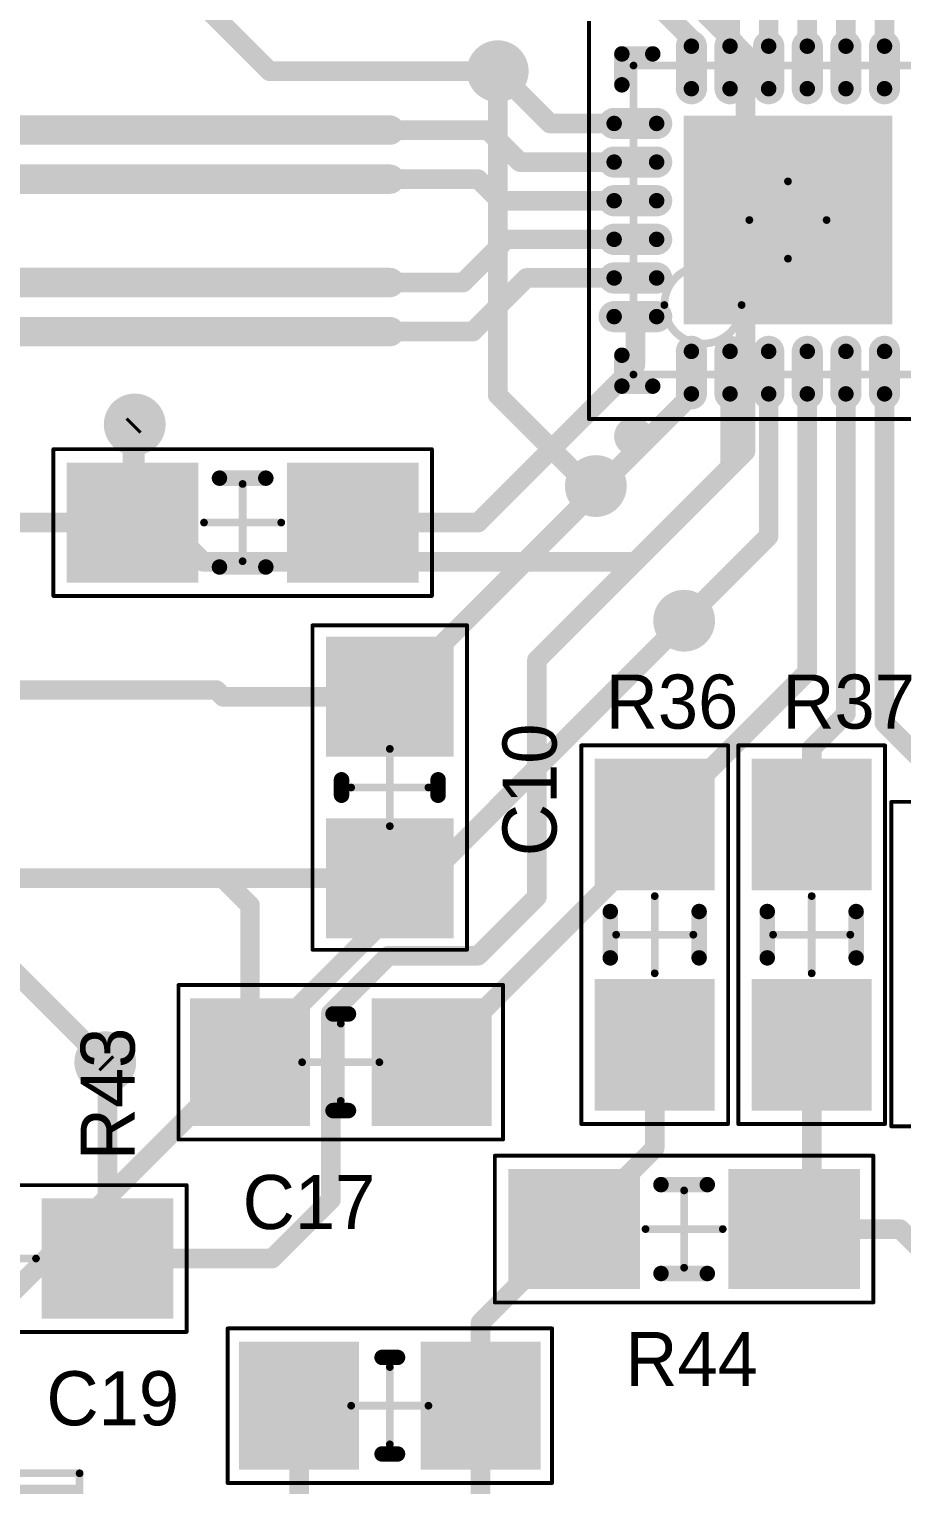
# Model space of a CAD drawing. Header units: millimetres. Extents: x 37 to 246, y 26 to 184.
# Drawn here: x 84.87 to 96.16, y 153.28 to 172.12 of the extents above; entities that cross this region are included whole.
import ezdxf

# ---------------------------------------------------------------- set-up
doc = ezdxf.new("R2010")
doc.units = ezdxf.units.MM
for name, color, linetype in [('BottomLayer', 5, 'Continuous'), ('Mechanical13', 56, 'Continuous'), ('Mechanical15', 56, 'Continuous'), ('MultiLayer', 9, 'Continuous'), ('TopLayer', 1, 'Continuous'), ('TopOverlay', 2, 'Continuous'), ('TopPaste', 8, 'Continuous'), ('TopSolder', 216, 'Continuous'), ('ViaHoleLayer', 16, 'Continuous')]:
    doc.layers.add(name, color=color, linetype=linetype)

msp = doc.modelspace()

# ---------------------------------------------------------------- linework, layer by layer
at = {"layer": 'BottomLayer', "const_width": 0.254}
for points in [[(70.612, 173.99), (85.852, 158.75)], [(93.091, 172.847), (94.139, 171.799)], [(94.139, 170.201), (94.139, 171.799)], [(90.932, 167.386), (90.932, 171.577)], [(94.139, 166.656), (94.139, 169.101)], [(90.932, 167.386), (92.202, 166.116)], [(86.233, 166.116), (86.233, 167.005)], [(92.71, 165.227), (94.139, 166.656)], [(86.233, 166.116), (87.122, 165.227)], [(92.202, 166.116), (92.202, 166.208)], [(87.122, 165.227), (92.71, 165.227)], [(74.295, 145.415), (93.345, 164.465)]]:
    msp.add_lwpolyline(points, dxfattribs=at)
at = {"layer": 'BottomLayer'}
for points, const_width in [([(90.732, 171.577, 1), (91.132, 171.577, 1)], 0.4), ([(94.075, 171.799, 1), (94.202, 171.799, 1)], 0.127), ([(94.075, 171.799, 1), (94.202, 171.799, 1)], 0.127), ([(90.868, 171.577, 1), (90.995, 171.577, 1)], 0.127), ([(94.075, 170.201, 1), (94.202, 170.201, 1)], 0.127), ([(94.075, 169.101, 1), (94.202, 169.101, 1)], 0.127), ([(90.868, 167.386, 1), (90.995, 167.386, 1)], 0.127), ([(90.868, 167.386, 1), (90.995, 167.386, 1)], 0.127), ([(86.033, 167.005, 1), (86.433, 167.005, 1)], 0.4), ([(86.169, 167.005, 1), (86.296, 167.005, 1)], 0.127), ([(94.075, 166.656, 1), (94.202, 166.656, 1)], 0.127), ([(94.075, 166.656, 1), (94.202, 166.656, 1)], 0.127), ([(92.002, 166.208, 1), (92.402, 166.208, 1)], 0.4), ([(86.169, 166.116, 1), (86.296, 166.116, 1)], 0.127), ([(86.169, 166.116, 1), (86.296, 166.116, 1)], 0.127), ([(92.138, 166.208, 1), (92.265, 166.208, 1)], 0.127), ([(92.138, 166.116, 1), (92.265, 166.116, 1)], 0.127), ([(92.138, 166.116, 1), (92.265, 166.116, 1)], 0.127), ([(87.058, 165.227, 1), (87.185, 165.227, 1)], 0.127), ([(87.058, 165.227, 1), (87.185, 165.227, 1)], 0.127), ([(92.646, 165.227, 1), (92.773, 165.227, 1)], 0.127), ([(92.646, 165.227, 1), (92.773, 165.227, 1)], 0.127), ([(93.145, 164.465, 1), (93.545, 164.465, 1)], 0.4), ([(93.281, 164.465, 1), (93.408, 164.465, 1)], 0.127), ([(85.652, 158.75, 1), (86.052, 158.75, 1)], 0.4), ([(85.788, 158.75, 1), (85.915, 158.75, 1)], 0.127)]:
    msp.add_lwpolyline(points, format="xyb", close=True, dxfattribs=dict(at, const_width=const_width))
msp.add_solid([(93.472, 168.402), (95.885, 168.402), (93.472, 170.942), (95.885, 170.942)], dxfattribs=at)
at = {"layer": 'Mechanical13', "const_width": 0.1}
for points in [[(92.689, 171.651), (96.689, 171.651)], [(92.689, 167.651), (92.689, 171.651)], [(92.689, 167.651), (96.689, 167.651)]]:
    msp.add_lwpolyline(points, dxfattribs=at)
at = {"layer": 'Mechanical13'}
for points, const_width in [([(92.664, 171.651, 1), (92.714, 171.651, 1)], 0.05), ([(92.664, 171.651, 1), (92.714, 171.651, 1)], 0.05), ([(94.089, 168.551, 1), (93.089, 168.551, 1)], 0.1), ([(93.064, 168.551, 1), (93.114, 168.551, 1)], 0.05), ([(94.064, 168.551, 1), (94.114, 168.551, 1)], 0.05), ([(92.664, 167.651, 1), (92.714, 167.651, 1)], 0.05), ([(92.664, 167.651, 1), (92.714, 167.651, 1)], 0.05)]:
    msp.add_lwpolyline(points, format="xyb", close=True, dxfattribs=dict(at, const_width=const_width))
at = {"layer": 'Mechanical15'}
for points, const_width in [([(92.114, 167.076), (92.114, 172.226)], 0.05), ([(94.689, 169.151), (94.689, 170.151)], 0.1), ([(94.189, 169.651), (95.189, 169.651)], 0.1), ([(92.114, 167.076), (97.264, 167.076)], 0.05), ([(85.18, 164.785), (85.18, 166.685)], 0.05), ([(85.18, 166.685), (90.08, 166.685)], 0.05), ([(90.08, 164.785), (90.08, 166.685)], 0.05), ([(87.63, 165.235), (87.63, 166.235)], 0.1), ([(87.13, 165.735), (88.13, 165.735)], 0.1), ([(85.18, 164.785), (90.08, 164.785)], 0.05), ([(88.535, 164.406), (90.535, 164.406)], 0.05), ([(88.535, 160.206), (88.535, 164.406)], 0.05), ([(90.535, 160.206), (90.535, 164.406)], 0.05), ([(89.535, 161.806), (89.535, 162.806)], 0.1), ([(92.014, 157.951), (92.014, 162.851)], 0.05), ([(92.014, 162.851), (93.914, 162.851)], 0.05), ([(93.914, 157.951), (93.914, 162.851)], 0.05), ([(94.046, 162.851), (95.946, 162.851)], 0.05), ([(94.046, 157.951), (94.046, 162.851)], 0.05), ([(95.946, 157.951), (95.946, 162.851)], 0.05), ([(89.035, 162.306), (90.035, 162.306)], 0.1), ([(96.028, 157.92), (96.028, 162.12)], 0.05), ([(96.028, 162.12), (98.028, 162.12)], 0.05), ([(92.964, 159.901), (92.964, 160.901)], 0.1), ([(94.996, 159.901), (94.996, 160.901)], 0.1), ([(92.464, 160.401), (93.464, 160.401)], 0.1), ([(94.496, 160.401), (95.496, 160.401)], 0.1), ([(88.535, 160.206), (90.535, 160.206)], 0.05), ([(86.8, 157.75), (86.8, 159.75)], 0.05), ([(86.8, 159.75), (91, 159.75)], 0.05), ([(91, 157.75), (91, 159.75)], 0.05), ([(88.9, 158.25), (88.9, 159.25)], 0.1), ([(88.4, 158.75), (89.4, 158.75)], 0.1), ([(92.014, 157.951), (93.914, 157.951)], 0.05), ([(94.046, 157.951), (95.946, 157.951)], 0.05), ([(96.028, 157.92), (98.028, 157.92)], 0.05), ([(86.8, 157.75), (91, 157.75)], 0.05), ([(90.895, 155.641), (90.895, 157.541)], 0.05), ([(90.895, 157.541), (95.795, 157.541)], 0.05), ([(95.795, 155.641), (95.795, 157.541)], 0.05), ([(82.005, 157.16), (86.905, 157.16)], 0.05), ([(86.905, 155.26), (86.905, 157.16)], 0.05), ([(93.345, 156.091), (93.345, 157.091)], 0.1), ([(92.845, 156.591), (93.845, 156.591)], 0.1), ([(83.955, 156.21), (84.955, 156.21)], 0.1), ([(90.895, 155.641), (95.795, 155.641)], 0.05), ([(82.005, 155.26), (86.905, 155.26)], 0.05), ([(87.435, 155.305), (91.635, 155.305)], 0.05), ([(87.435, 153.305), (87.435, 155.305)], 0.05), ([(91.635, 153.305), (91.635, 155.305)], 0.05), ([(89.535, 153.805), (89.535, 154.805)], 0.1), ([(89.035, 154.305), (90.035, 154.305)], 0.1), ([(75.77, 153.43), (85.52, 153.43)], 0.1), ([(85.52, 148.88), (85.52, 153.43)], 0.1), ([(87.435, 153.305), (91.635, 153.305)], 0.05)]:
    msp.add_lwpolyline(points, dxfattribs=dict(at, const_width=const_width))
for points, const_width in [([(94.664, 170.151, 1), (94.714, 170.151, 1)], 0.05), ([(94.164, 169.651, 1), (94.214, 169.651, 1)], 0.05), ([(95.164, 169.651, 1), (95.214, 169.651, 1)], 0.05), ([(94.664, 169.151, 1), (94.714, 169.151, 1)], 0.05), ([(92.101, 167.076, 1), (92.126, 167.076, 1)], 0.025), ([(92.101, 167.076, 1), (92.126, 167.076, 1)], 0.025), ([(85.168, 166.685, 1), (85.192, 166.685, 1)], 0.025), ([(85.168, 166.685, 1), (85.192, 166.685, 1)], 0.025), ([(90.068, 166.685, 1), (90.092, 166.685, 1)], 0.025), ([(90.068, 166.685, 1), (90.092, 166.685, 1)], 0.025), ([(87.605, 166.235, 1), (87.655, 166.235, 1)], 0.05), ([(87.105, 165.735, 1), (87.155, 165.735, 1)], 0.05), ([(88.105, 165.735, 1), (88.155, 165.735, 1)], 0.05), ([(87.605, 165.235, 1), (87.655, 165.235, 1)], 0.05), ([(85.168, 164.785, 1), (85.192, 164.785, 1)], 0.025), ([(85.168, 164.785, 1), (85.192, 164.785, 1)], 0.025), ([(90.068, 164.785, 1), (90.092, 164.785, 1)], 0.025), ([(90.068, 164.785, 1), (90.092, 164.785, 1)], 0.025), ([(88.523, 164.406, 1), (88.547, 164.406, 1)], 0.025), ([(88.523, 164.406, 1), (88.547, 164.406, 1)], 0.025), ([(90.523, 164.406, 1), (90.547, 164.406, 1)], 0.025), ([(90.523, 164.406, 1), (90.547, 164.406, 1)], 0.025), ([(89.51, 162.806, 1), (89.56, 162.806, 1)], 0.05), ([(92.001, 162.851, 1), (92.026, 162.851, 1)], 0.025), ([(92.001, 162.851, 1), (92.026, 162.851, 1)], 0.025), ([(93.901, 162.851, 1), (93.926, 162.851, 1)], 0.025), ([(93.901, 162.851, 1), (93.926, 162.851, 1)], 0.025), ([(94.033, 162.851, 1), (94.058, 162.851, 1)], 0.025), ([(94.033, 162.851, 1), (94.058, 162.851, 1)], 0.025), ([(95.933, 162.851, 1), (95.958, 162.851, 1)], 0.025), ([(95.933, 162.851, 1), (95.958, 162.851, 1)], 0.025), ([(89.01, 162.306, 1), (89.06, 162.306, 1)], 0.05), ([(90.01, 162.306, 1), (90.06, 162.306, 1)], 0.05), ([(96.015, 162.12, 1), (96.04, 162.12, 1)], 0.025), ([(96.015, 162.12, 1), (96.04, 162.12, 1)], 0.025), ([(89.51, 161.806, 1), (89.56, 161.806, 1)], 0.05), ([(92.939, 160.901, 1), (92.989, 160.901, 1)], 0.05), ([(94.971, 160.901, 1), (95.021, 160.901, 1)], 0.05), ([(92.439, 160.401, 1), (92.489, 160.401, 1)], 0.05), ([(93.439, 160.401, 1), (93.489, 160.401, 1)], 0.05), ([(94.471, 160.401, 1), (94.521, 160.401, 1)], 0.05), ([(95.471, 160.401, 1), (95.521, 160.401, 1)], 0.05), ([(88.523, 160.206, 1), (88.547, 160.206, 1)], 0.025), ([(88.523, 160.206, 1), (88.547, 160.206, 1)], 0.025), ([(90.523, 160.206, 1), (90.547, 160.206, 1)], 0.025), ([(90.523, 160.206, 1), (90.547, 160.206, 1)], 0.025), ([(92.939, 159.901, 1), (92.989, 159.901, 1)], 0.05), ([(94.971, 159.901, 1), (95.021, 159.901, 1)], 0.05), ([(86.788, 159.75, 1), (86.813, 159.75, 1)], 0.025), ([(86.788, 159.75, 1), (86.813, 159.75, 1)], 0.025), ([(90.988, 159.75, 1), (91.013, 159.75, 1)], 0.025), ([(90.988, 159.75, 1), (91.013, 159.75, 1)], 0.025), ([(88.875, 159.25, 1), (88.925, 159.25, 1)], 0.05), ([(88.375, 158.75, 1), (88.425, 158.75, 1)], 0.05), ([(89.375, 158.75, 1), (89.425, 158.75, 1)], 0.05), ([(88.875, 158.25, 1), (88.925, 158.25, 1)], 0.05), ([(92.001, 157.951, 1), (92.026, 157.951, 1)], 0.025), ([(92.001, 157.951, 1), (92.026, 157.951, 1)], 0.025), ([(93.901, 157.951, 1), (93.926, 157.951, 1)], 0.025), ([(93.901, 157.951, 1), (93.926, 157.951, 1)], 0.025), ([(94.033, 157.951, 1), (94.058, 157.951, 1)], 0.025), ([(94.033, 157.951, 1), (94.058, 157.951, 1)], 0.025), ([(95.933, 157.951, 1), (95.958, 157.951, 1)], 0.025), ([(95.933, 157.951, 1), (95.958, 157.951, 1)], 0.025), ([(96.015, 157.92, 1), (96.04, 157.92, 1)], 0.025), ([(96.015, 157.92, 1), (96.04, 157.92, 1)], 0.025), ([(86.788, 157.75, 1), (86.813, 157.75, 1)], 0.025), ([(86.788, 157.75, 1), (86.813, 157.75, 1)], 0.025), ([(90.988, 157.75, 1), (91.013, 157.75, 1)], 0.025), ([(90.988, 157.75, 1), (91.013, 157.75, 1)], 0.025), ([(90.882, 157.541, 1), (90.907, 157.541, 1)], 0.025), ([(90.882, 157.541, 1), (90.907, 157.541, 1)], 0.025), ([(95.782, 157.541, 1), (95.807, 157.541, 1)], 0.025), ([(95.782, 157.541, 1), (95.807, 157.541, 1)], 0.025), ([(86.893, 157.16, 1), (86.917, 157.16, 1)], 0.025), ([(86.893, 157.16, 1), (86.917, 157.16, 1)], 0.025), ([(93.32, 157.091, 1), (93.37, 157.091, 1)], 0.05), ([(92.82, 156.591, 1), (92.87, 156.591, 1)], 0.05), ([(93.82, 156.591, 1), (93.87, 156.591, 1)], 0.05), ([(84.93, 156.21, 1), (84.98, 156.21, 1)], 0.05), ([(93.32, 156.091, 1), (93.37, 156.091, 1)], 0.05), ([(90.882, 155.641, 1), (90.907, 155.641, 1)], 0.025), ([(90.882, 155.641, 1), (90.907, 155.641, 1)], 0.025), ([(95.782, 155.641, 1), (95.807, 155.641, 1)], 0.025), ([(95.782, 155.641, 1), (95.807, 155.641, 1)], 0.025), ([(86.893, 155.26, 1), (86.917, 155.26, 1)], 0.025), ([(86.893, 155.26, 1), (86.917, 155.26, 1)], 0.025), ([(87.423, 155.305, 1), (87.448, 155.305, 1)], 0.025), ([(87.423, 155.305, 1), (87.448, 155.305, 1)], 0.025), ([(91.623, 155.305, 1), (91.648, 155.305, 1)], 0.025), ([(91.623, 155.305, 1), (91.648, 155.305, 1)], 0.025), ([(89.51, 154.805, 1), (89.56, 154.805, 1)], 0.05), ([(89.01, 154.305, 1), (89.06, 154.305, 1)], 0.05), ([(90.01, 154.305, 1), (90.06, 154.305, 1)], 0.05), ([(89.51, 153.805, 1), (89.56, 153.805, 1)], 0.05), ([(85.495, 153.43, 1), (85.545, 153.43, 1)], 0.05), ([(85.495, 153.43, 1), (85.545, 153.43, 1)], 0.05), ([(87.423, 153.305, 1), (87.448, 153.305, 1)], 0.025), ([(87.423, 153.305, 1), (87.448, 153.305, 1)], 0.025), ([(91.623, 153.305, 1), (91.648, 153.305, 1)], 0.025), ([(91.623, 153.305, 1), (91.648, 153.305, 1)], 0.025)]:
    msp.add_lwpolyline(points, format="xyb", close=True, dxfattribs=dict(at, const_width=const_width))
at = {"layer": 'MultiLayer', "const_width": 0.4}
for points in [[(90.732, 171.577, 1), (91.132, 171.577, 1)], [(86.033, 167.005, 1), (86.433, 167.005, 1)], [(92.002, 166.208, 1), (92.402, 166.208, 1)], [(93.145, 164.465, 1), (93.545, 164.465, 1)], [(85.652, 158.75, 1), (86.052, 158.75, 1)]]:
    msp.add_lwpolyline(points, format="xyb", close=True, dxfattribs=at)
at = {"layer": 'TopLayer'}
for points, const_width in [([(81.661, 177.895), (87.979, 171.577)], 0.254), ([(95.939, 171.626), (95.939, 176.584)], 0.254), ([(95.439, 171.626), (95.439, 175.198)], 0.254), ([(91.313, 174.117), (93.439, 171.991)], 0.254), ([(94.939, 171.626), (94.939, 172.722)], 0.254), ([(94.439, 171.626), (94.439, 172.515)], 0.254), ([(93.939, 171.626), (93.939, 172.253)], 0.254), ([(93.439, 171.626), (93.439, 171.991)], 0.254), ([(93.439, 171.351), (93.439, 171.901)], 0.2), ([(93.939, 171.351), (93.939, 171.901)], 0.2), ([(94.439, 171.351), (94.439, 171.901)], 0.2), ([(94.939, 171.351), (94.939, 171.901)], 0.2), ([(95.439, 171.351), (95.439, 171.901)], 0.2), ([(95.939, 171.351), (95.939, 171.901)], 0.2), ([(87.979, 171.577), (90.932, 171.577)], 0.254), ([(90.932, 171.577), (91.608, 170.901)], 0.254), ([(75.429, 170.815), (89.535, 170.815)], 0.381), ([(89.535, 170.815), (90.805, 170.815)], 0.254), ([(90.805, 170.815), (91.219, 170.401)], 0.254), ([(91.608, 170.901), (92.714, 170.901)], 0.254), ([(92.439, 170.901), (92.989, 170.901)], 0.2), ([(91.219, 170.401), (92.714, 170.401)], 0.254), ([(75.692, 170.18), (89.535, 170.18)], 0.381), ([(92.439, 170.401), (92.989, 170.401)], 0.2), ([(89.535, 170.18), (90.678, 170.18)], 0.254), ([(90.678, 170.18), (90.957, 169.901)], 0.254), ([(90.957, 169.901), (92.714, 169.901)], 0.254), ([(92.439, 169.901), (92.989, 169.901)], 0.2), ([(90.483, 168.842), (91.042, 169.401)], 0.254), ([(91.042, 169.401), (92.714, 169.401)], 0.254), ([(92.439, 169.401), (92.989, 169.401)], 0.2), ([(80.568, 168.842), (89.535, 168.842)], 0.381), ([(90.61, 168.207), (91.304, 168.901)], 0.254), ([(91.304, 168.901), (92.714, 168.901)], 0.254), ([(89.535, 168.842), (90.483, 168.842)], 0.254), ([(92.439, 168.901), (92.989, 168.901)], 0.2), ([(92.439, 168.401), (92.989, 168.401)], 0.2), ([(92.714, 167.771), (92.714, 168.401)], 0.254), ([(80.831, 168.207), (89.535, 168.207)], 0.381), ([(89.535, 168.207), (90.61, 168.207)], 0.254), ([(90.678, 165.735), (92.714, 167.771)], 0.254), ([(93.439, 167.401), (93.439, 167.951)], 0.2), ([(93.939, 167.401), (93.939, 167.951)], 0.2), ([(94.439, 167.401), (94.439, 167.951)], 0.2), ([(94.939, 167.401), (94.939, 167.951)], 0.2), ([(95.439, 167.401), (95.439, 167.951)], 0.2), ([(95.939, 167.401), (95.939, 167.951)], 0.2), ([(93.439, 167.385), (93.439, 167.676)], 0.254), ([(93.939, 166.456), (93.939, 167.676)], 0.254), ([(94.439, 165.559), (94.439, 167.676)], 0.254), ([(94.939, 163.801), (94.939, 167.676)], 0.254), ([(95.439, 163.257), (95.439, 167.676)], 0.254), ([(95.939, 163.141), (95.939, 167.676)], 0.254), ([(92.202, 166.148), (93.439, 167.385)], 0.254), ([(86.205, 166.977), (86.233, 167.005)], 0.254), ([(86.205, 165.735), (86.205, 166.977)], 0.254), ([(91.44, 163.957), (93.939, 166.456)], 0.254), ([(89.535, 163.481), (92.202, 166.148)], 0.254), ([(92.202, 166.148), (92.202, 166.208)], 0.254), ([(80.518, 165.735), (86.205, 165.735)], 0.254), ([(89.055, 165.735), (90.678, 165.735)], 0.254), ([(93.345, 164.465), (94.439, 165.559)], 0.254), ([(91.44, 160.891), (91.44, 163.957)], 0.254), ([(92.964, 161.826), (94.939, 163.801)], 0.254), ([(83.058, 163.568), (87.289, 163.568)], 0.254), ([(87.289, 163.568), (87.376, 163.481)], 0.254), ([(87.376, 163.481), (89.535, 163.481)], 0.254), ([(94.996, 162.814), (95.439, 163.257)], 0.254), ([(95.939, 163.141), (97.028, 162.052)], 0.254), ([(94.996, 161.826), (94.996, 162.814)], 0.254), ([(92.964, 161.639), (92.964, 161.826)], 0.254), ([(90.075, 158.75), (92.964, 161.639)], 0.254), ([(80.55, 161.131), (87.376, 161.131)], 0.254), ([(87.376, 161.131), (89.535, 161.131)], 0.254), ([(87.376, 161.131), (87.725, 160.782)], 0.254), ([(90.678, 160.129), (91.44, 160.891)], 0.254), ([(87.725, 158.75), (87.725, 160.782)], 0.254), ([(88.773, 159.385), (89.517, 160.129)], 0.254), ([(89.517, 160.129), (90.678, 160.129)], 0.254), ([(88.773, 156.972), (88.773, 159.385)], 0.254), ([(92.964, 157.635), (92.964, 158.976)], 0.254), ([(94.996, 156.817), (94.996, 158.976)], 0.254), ([(85.852, 158.75), (85.88, 158.722)], 0.254), ([(85.88, 156.21), (85.88, 158.722)], 0.254), ([(91.92, 156.591), (92.964, 157.635)], 0.254), ([(88.011, 156.21), (88.773, 156.972)], 0.254), ([(94.77, 156.591), (94.996, 156.817)], 0.254), ([(90.71, 155.381), (91.92, 156.591)], 0.254), ([(94.77, 156.591), (96.139, 156.591)], 0.254), ([(96.139, 156.591), (97.25, 155.48)], 0.254), ([(85.88, 156.21), (88.011, 156.21)], 0.254), ([(90.71, 154.305), (90.71, 155.381)], 0.254), ([(88.36, 150.019), (88.36, 154.305)], 0.254), ([(90.71, 153.13), (90.71, 154.305)], 0.254)]:
    msp.add_lwpolyline(points, dxfattribs=dict(at, const_width=const_width))
for points, const_width in [([(93.375, 171.991, 1), (93.502, 171.991, 1)], 0.127), ([(93.375, 171.991, 1), (93.502, 171.991, 1)], 0.127), ([(90.732, 171.577, 1), (91.132, 171.577, 1)], 0.4), ([(93.389, 171.901, 1), (93.489, 171.901, 1)], 0.1), ([(93.889, 171.901, 1), (93.989, 171.901, 1)], 0.1), ([(94.389, 171.901, 1), (94.489, 171.901, 1)], 0.1), ([(94.889, 171.901, 1), (94.989, 171.901, 1)], 0.1), ([(95.389, 171.901, 1), (95.489, 171.901, 1)], 0.1), ([(95.889, 171.901, 1), (95.989, 171.901, 1)], 0.1), ([(87.915, 171.577, 1), (88.042, 171.577, 1)], 0.127), ([(87.915, 171.577, 1), (88.042, 171.577, 1)], 0.127), ([(90.868, 171.577, 1), (90.995, 171.577, 1)], 0.127), ([(90.868, 171.577, 1), (90.995, 171.577, 1)], 0.127), ([(93.375, 171.626, 1), (93.502, 171.626, 1)], 0.127), ([(93.875, 171.626, 1), (94.002, 171.626, 1)], 0.127), ([(94.375, 171.626, 1), (94.502, 171.626, 1)], 0.127), ([(94.875, 171.626, 1), (95.002, 171.626, 1)], 0.127), ([(95.375, 171.626, 1), (95.502, 171.626, 1)], 0.127), ([(95.875, 171.626, 1), (96.002, 171.626, 1)], 0.127), ([(93.389, 171.351, 1), (93.489, 171.351, 1)], 0.1), ([(93.889, 171.351, 1), (93.989, 171.351, 1)], 0.1), ([(94.389, 171.351, 1), (94.489, 171.351, 1)], 0.1), ([(94.889, 171.351, 1), (94.989, 171.351, 1)], 0.1), ([(95.389, 171.351, 1), (95.489, 171.351, 1)], 0.1), ([(95.889, 171.351, 1), (95.989, 171.351, 1)], 0.1), ([(89.44, 170.815, 1), (89.63, 170.815, 1)], 0.191), ([(89.471, 170.815, 1), (89.599, 170.815, 1)], 0.127), ([(90.741, 170.815, 1), (90.868, 170.815, 1)], 0.127), ([(90.741, 170.815, 1), (90.868, 170.815, 1)], 0.127), ([(91.545, 170.901, 1), (91.672, 170.901, 1)], 0.127), ([(91.545, 170.901, 1), (91.672, 170.901, 1)], 0.127), ([(92.389, 170.901, 1), (92.489, 170.901, 1)], 0.1), ([(92.65, 170.901, 1), (92.777, 170.901, 1)], 0.127), ([(92.939, 170.901, 1), (93.039, 170.901, 1)], 0.1), ([(91.156, 170.401, 1), (91.283, 170.401, 1)], 0.127), ([(91.156, 170.401, 1), (91.283, 170.401, 1)], 0.127), ([(92.65, 170.401, 1), (92.777, 170.401, 1)], 0.127), ([(89.44, 170.18, 1), (89.63, 170.18, 1)], 0.191), ([(92.389, 170.401, 1), (92.489, 170.401, 1)], 0.1), ([(92.939, 170.401, 1), (93.039, 170.401, 1)], 0.1), ([(89.471, 170.18, 1), (89.599, 170.18, 1)], 0.127), ([(90.614, 170.18, 1), (90.741, 170.18, 1)], 0.127), ([(90.614, 170.18, 1), (90.741, 170.18, 1)], 0.127), ([(90.894, 169.901, 1), (91.021, 169.901, 1)], 0.127), ([(90.894, 169.901, 1), (91.021, 169.901, 1)], 0.127), ([(92.389, 169.901, 1), (92.489, 169.901, 1)], 0.1), ([(92.65, 169.901, 1), (92.777, 169.901, 1)], 0.127), ([(92.939, 169.901, 1), (93.039, 169.901, 1)], 0.1), ([(90.978, 169.401, 1), (91.105, 169.401, 1)], 0.127), ([(90.978, 169.401, 1), (91.105, 169.401, 1)], 0.127), ([(92.389, 169.401, 1), (92.489, 169.401, 1)], 0.1), ([(92.65, 169.401, 1), (92.777, 169.401, 1)], 0.127), ([(92.939, 169.401, 1), (93.039, 169.401, 1)], 0.1), ([(89.44, 168.842, 1), (89.63, 168.842, 1)], 0.191), ([(91.24, 168.901, 1), (91.367, 168.901, 1)], 0.127), ([(91.24, 168.901, 1), (91.367, 168.901, 1)], 0.127), ([(92.65, 168.901, 1), (92.777, 168.901, 1)], 0.127), ([(89.471, 168.842, 1), (89.599, 168.842, 1)], 0.127), ([(90.419, 168.842, 1), (90.546, 168.842, 1)], 0.127), ([(90.419, 168.842, 1), (90.546, 168.842, 1)], 0.127), ([(92.389, 168.901, 1), (92.489, 168.901, 1)], 0.1), ([(92.939, 168.901, 1), (93.039, 168.901, 1)], 0.1), ([(92.389, 168.401, 1), (92.489, 168.401, 1)], 0.1), ([(92.65, 168.401, 1), (92.777, 168.401, 1)], 0.127), ([(92.939, 168.401, 1), (93.039, 168.401, 1)], 0.1), ([(89.44, 168.207, 1), (89.63, 168.207, 1)], 0.191), ([(89.471, 168.207, 1), (89.599, 168.207, 1)], 0.127), ([(90.546, 168.207, 1), (90.673, 168.207, 1)], 0.127), ([(90.546, 168.207, 1), (90.673, 168.207, 1)], 0.127), ([(92.65, 167.771, 1), (92.777, 167.771, 1)], 0.127), ([(92.65, 167.771, 1), (92.777, 167.771, 1)], 0.127), ([(93.389, 167.951, 1), (93.489, 167.951, 1)], 0.1), ([(93.889, 167.951, 1), (93.989, 167.951, 1)], 0.1), ([(94.389, 167.951, 1), (94.489, 167.951, 1)], 0.1), ([(94.889, 167.951, 1), (94.989, 167.951, 1)], 0.1), ([(95.389, 167.951, 1), (95.489, 167.951, 1)], 0.1), ([(95.889, 167.951, 1), (95.989, 167.951, 1)], 0.1), ([(93.375, 167.676, 1), (93.502, 167.676, 1)], 0.127), ([(93.875, 167.676, 1), (94.002, 167.676, 1)], 0.127), ([(94.375, 167.676, 1), (94.502, 167.676, 1)], 0.127), ([(94.875, 167.676, 1), (95.002, 167.676, 1)], 0.127), ([(95.375, 167.676, 1), (95.502, 167.676, 1)], 0.127), ([(95.875, 167.676, 1), (96.002, 167.676, 1)], 0.127), ([(93.375, 167.385, 1), (93.502, 167.385, 1)], 0.127), ([(93.375, 167.385, 1), (93.502, 167.385, 1)], 0.127), ([(86.033, 167.005, 1), (86.433, 167.005, 1)], 0.4), ([(93.389, 167.401, 1), (93.489, 167.401, 1)], 0.1), ([(93.889, 167.401, 1), (93.989, 167.401, 1)], 0.1), ([(94.389, 167.401, 1), (94.489, 167.401, 1)], 0.1), ([(94.889, 167.401, 1), (94.989, 167.401, 1)], 0.1), ([(95.389, 167.401, 1), (95.489, 167.401, 1)], 0.1), ([(95.889, 167.401, 1), (95.989, 167.401, 1)], 0.1), ([(86.169, 167.005, 1), (86.296, 167.005, 1)], 0.127), ([(86.141, 166.977, 1), (86.268, 166.977, 1)], 0.127), ([(86.141, 166.977, 1), (86.268, 166.977, 1)], 0.127), ([(92.002, 166.208, 1), (92.402, 166.208, 1)], 0.4), ([(93.875, 166.456, 1), (94.002, 166.456, 1)], 0.127), ([(93.875, 166.456, 1), (94.002, 166.456, 1)], 0.127), ([(92.138, 166.208, 1), (92.265, 166.208, 1)], 0.127), ([(92.138, 166.148, 1), (92.265, 166.148, 1)], 0.127), ([(92.138, 166.148, 1), (92.265, 166.148, 1)], 0.127), ([(92.138, 166.148, 1), (92.265, 166.148, 1)], 0.127), ([(86.141, 165.735, 1), (86.268, 165.735, 1)], 0.127), ([(86.141, 165.735, 1), (86.268, 165.735, 1)], 0.127), ([(88.991, 165.735, 1), (89.118, 165.735, 1)], 0.127), ([(90.614, 165.735, 1), (90.741, 165.735, 1)], 0.127), ([(90.614, 165.735, 1), (90.741, 165.735, 1)], 0.127), ([(94.375, 165.559, 1), (94.502, 165.559, 1)], 0.127), ([(94.375, 165.559, 1), (94.502, 165.559, 1)], 0.127), ([(93.145, 164.465, 1), (93.545, 164.465, 1)], 0.4), ([(93.281, 164.465, 1), (93.408, 164.465, 1)], 0.127), ([(91.376, 163.957, 1), (91.503, 163.957, 1)], 0.127), ([(91.376, 163.957, 1), (91.503, 163.957, 1)], 0.127), ([(94.875, 163.801, 1), (95.002, 163.801, 1)], 0.127), ([(94.875, 163.801, 1), (95.002, 163.801, 1)], 0.127), ([(87.225, 163.568, 1), (87.352, 163.568, 1)], 0.127), ([(87.225, 163.568, 1), (87.352, 163.568, 1)], 0.127), ([(87.312, 163.481, 1), (87.439, 163.481, 1)], 0.127), ([(87.312, 163.481, 1), (87.439, 163.481, 1)], 0.127), ([(89.471, 163.481, 1), (89.599, 163.481, 1)], 0.127), ([(89.471, 163.481, 1), (89.599, 163.481, 1)], 0.127), ([(95.375, 163.257, 1), (95.502, 163.257, 1)], 0.127), ([(95.375, 163.257, 1), (95.502, 163.257, 1)], 0.127), ([(95.875, 163.141, 1), (96.002, 163.141, 1)], 0.127), ([(95.875, 163.141, 1), (96.002, 163.141, 1)], 0.127), ([(94.932, 162.814, 1), (95.059, 162.814, 1)], 0.127), ([(94.932, 162.814, 1), (95.059, 162.814, 1)], 0.127), ([(92.9, 161.826, 1), (93.027, 161.826, 1)], 0.127), ([(92.9, 161.826, 1), (93.027, 161.826, 1)], 0.127), ([(94.932, 161.826, 1), (95.059, 161.826, 1)], 0.127), ([(92.9, 161.639, 1), (93.027, 161.639, 1)], 0.127), ([(92.9, 161.639, 1), (93.027, 161.639, 1)], 0.127), ([(87.312, 161.131, 1), (87.439, 161.131, 1)], 0.127), ([(87.312, 161.131, 1), (87.439, 161.131, 1)], 0.127), ([(87.312, 161.131, 1), (87.439, 161.131, 1)], 0.127), ([(89.471, 161.131, 1), (89.599, 161.131, 1)], 0.127), ([(91.376, 160.891, 1), (91.503, 160.891, 1)], 0.127), ([(91.376, 160.891, 1), (91.503, 160.891, 1)], 0.127), ([(87.662, 160.782, 1), (87.789, 160.782, 1)], 0.127), ([(87.662, 160.782, 1), (87.789, 160.782, 1)], 0.127), ([(89.454, 160.129, 1), (89.581, 160.129, 1)], 0.127), ([(89.454, 160.129, 1), (89.581, 160.129, 1)], 0.127), ([(90.614, 160.129, 1), (90.741, 160.129, 1)], 0.127), ([(90.614, 160.129, 1), (90.741, 160.129, 1)], 0.127), ([(88.709, 159.385, 1), (88.837, 159.385, 1)], 0.127), ([(88.709, 159.385, 1), (88.837, 159.385, 1)], 0.127), ([(85.652, 158.75, 1), (86.052, 158.75, 1)], 0.4), ([(92.9, 158.976, 1), (93.027, 158.976, 1)], 0.127), ([(94.932, 158.976, 1), (95.059, 158.976, 1)], 0.127), ([(85.788, 158.75, 1), (85.915, 158.75, 1)], 0.127), ([(85.816, 158.722, 1), (85.943, 158.722, 1)], 0.127), ([(85.816, 158.722, 1), (85.943, 158.722, 1)], 0.127), ([(87.662, 158.75, 1), (87.789, 158.75, 1)], 0.127), ([(90.012, 158.75, 1), (90.139, 158.75, 1)], 0.127), ([(92.9, 157.635, 1), (93.027, 157.635, 1)], 0.127), ([(92.9, 157.635, 1), (93.027, 157.635, 1)], 0.127), ([(88.709, 156.972, 1), (88.837, 156.972, 1)], 0.127), ([(88.709, 156.972, 1), (88.837, 156.972, 1)], 0.127), ([(94.932, 156.817, 1), (95.059, 156.817, 1)], 0.127), ([(94.932, 156.817, 1), (95.059, 156.817, 1)], 0.127), ([(91.856, 156.591, 1), (91.983, 156.591, 1)], 0.127), ([(91.856, 156.591, 1), (91.983, 156.591, 1)], 0.127), ([(94.706, 156.591, 1), (94.833, 156.591, 1)], 0.127), ([(94.706, 156.591, 1), (94.833, 156.591, 1)], 0.127), ([(96.076, 156.591, 1), (96.203, 156.591, 1)], 0.127), ([(96.076, 156.591, 1), (96.203, 156.591, 1)], 0.127), ([(85.816, 156.21, 1), (85.943, 156.21, 1)], 0.127), ([(85.816, 156.21, 1), (85.943, 156.21, 1)], 0.127), ([(87.947, 156.21, 1), (88.075, 156.21, 1)], 0.127), ([(87.947, 156.21, 1), (88.075, 156.21, 1)], 0.127), ([(90.647, 155.381, 1), (90.774, 155.381, 1)], 0.127), ([(90.647, 155.381, 1), (90.774, 155.381, 1)], 0.127), ([(88.297, 154.305, 1), (88.424, 154.305, 1)], 0.127), ([(90.647, 154.305, 1), (90.774, 154.305, 1)], 0.127), ([(90.647, 154.305, 1), (90.774, 154.305, 1)], 0.127)]:
    msp.add_lwpolyline(points, format="xyb", close=True, dxfattribs=dict(at, const_width=const_width))
for points in [[(95.939, 168.401), (95.939, 170.901), (93.439, 168.401), (93.439, 170.901)], [(86.955, 165.06), (86.955, 166.41), (85.455, 165.06), (85.455, 166.41)], [(89.805, 165.06), (89.805, 166.41), (88.305, 165.06), (88.305, 166.41)], [(90.26, 164.156), (88.81, 164.156), (90.26, 162.806), (88.81, 162.806)], [(93.639, 162.576), (92.289, 162.576), (93.639, 161.076), (92.289, 161.076)], [(95.671, 162.576), (94.321, 162.576), (95.671, 161.076), (94.321, 161.076)], [(90.26, 161.806), (88.81, 161.806), (90.26, 160.456), (88.81, 160.456)], [(93.639, 159.726), (92.289, 159.726), (93.639, 158.226), (92.289, 158.226)], [(95.671, 159.726), (94.321, 159.726), (95.671, 158.226), (94.321, 158.226)], [(88.4, 158.025), (88.4, 159.475), (87.05, 158.025), (87.05, 159.475)], [(90.75, 158.025), (90.75, 159.475), (89.4, 158.025), (89.4, 159.475)], [(92.67, 155.916), (92.67, 157.266), (91.17, 155.916), (91.17, 157.266)], [(95.52, 155.916), (95.52, 157.266), (94.02, 155.916), (94.02, 157.266)], [(86.63, 155.535), (86.63, 156.885), (85.13, 155.535), (85.13, 156.885)], [(89.035, 153.58), (89.035, 155.03), (87.685, 153.58), (87.685, 155.03)], [(91.385, 153.58), (91.385, 155.03), (90.035, 153.58), (90.035, 155.03)]]:
    msp.add_solid(points, dxfattribs=at)
at = {"layer": 'TopOverlay', "const_width": 0.2}
for points in [[(92.539, 171.401), (92.539, 171.801)], [(92.539, 171.801), (92.939, 171.801)], [(92.539, 167.501), (92.539, 167.901)], [(92.539, 167.501), (92.939, 167.501)], [(87.33, 166.31), (87.93, 166.31)], [(87.33, 165.16), (87.93, 165.16)], [(88.91, 162.206), (88.91, 162.406)], [(90.16, 162.206), (90.16, 162.406)], [(92.389, 160.101), (92.389, 160.701)], [(93.539, 160.101), (93.539, 160.701)], [(94.421, 160.101), (94.421, 160.701)], [(95.571, 160.101), (95.571, 160.701)], [(88.8, 159.375), (89, 159.375)], [(88.8, 158.125), (89, 158.125)], [(93.045, 157.166), (93.645, 157.166)], [(93.045, 156.016), (93.645, 156.016)], [(89.435, 154.93), (89.635, 154.93)], [(89.435, 153.68), (89.635, 153.68)]]:
    msp.add_lwpolyline(points, dxfattribs=at)
at = {"layer": 'TopOverlay'}
for points, const_width in [([(92.489, 171.801, 1), (92.589, 171.801, 1)], 0.1), ([(92.489, 171.801, 1), (92.589, 171.801, 1)], 0.1), ([(92.889, 171.801, 1), (92.989, 171.801, 1)], 0.1), ([(92.489, 171.401, 1), (92.589, 171.401, 1)], 0.1), ([(92.489, 167.901, 1), (92.589, 167.901, 1)], 0.1), ([(92.489, 167.501, 1), (92.589, 167.501, 1)], 0.1), ([(92.489, 167.501, 1), (92.589, 167.501, 1)], 0.1), ([(92.889, 167.501, 1), (92.989, 167.501, 1)], 0.1), ([(92.814, 166.851, 1), (92.564, 166.851, 1)], 0.25), ([(92.501, 166.851, 1), (92.626, 166.851, 1)], 0.125), ([(92.751, 166.851, 1), (92.876, 166.851, 1)], 0.125), ([(87.28, 166.31, 1), (87.38, 166.31, 1)], 0.1), ([(87.88, 166.31, 1), (87.98, 166.31, 1)], 0.1), ([(87.28, 165.16, 1), (87.38, 165.16, 1)], 0.1), ([(87.88, 165.16, 1), (87.98, 165.16, 1)], 0.1), ([(88.86, 162.406, 1), (88.96, 162.406, 1)], 0.1), ([(90.11, 162.406, 1), (90.21, 162.406, 1)], 0.1), ([(88.86, 162.206, 1), (88.96, 162.206, 1)], 0.1), ([(90.11, 162.206, 1), (90.21, 162.206, 1)], 0.1), ([(92.339, 160.701, 1), (92.439, 160.701, 1)], 0.1), ([(93.489, 160.701, 1), (93.589, 160.701, 1)], 0.1), ([(94.371, 160.701, 1), (94.471, 160.701, 1)], 0.1), ([(95.521, 160.701, 1), (95.621, 160.701, 1)], 0.1), ([(92.339, 160.101, 1), (92.439, 160.101, 1)], 0.1), ([(93.489, 160.101, 1), (93.589, 160.101, 1)], 0.1), ([(94.371, 160.101, 1), (94.471, 160.101, 1)], 0.1), ([(95.521, 160.101, 1), (95.621, 160.101, 1)], 0.1), ([(88.75, 159.375, 1), (88.85, 159.375, 1)], 0.1), ([(88.95, 159.375, 1), (89.05, 159.375, 1)], 0.1), ([(88.75, 158.125, 1), (88.85, 158.125, 1)], 0.1), ([(88.95, 158.125, 1), (89.05, 158.125, 1)], 0.1), ([(92.995, 157.166, 1), (93.095, 157.166, 1)], 0.1), ([(93.595, 157.166, 1), (93.695, 157.166, 1)], 0.1), ([(92.995, 156.016, 1), (93.095, 156.016, 1)], 0.1), ([(93.595, 156.016, 1), (93.695, 156.016, 1)], 0.1), ([(89.385, 154.93, 1), (89.485, 154.93, 1)], 0.1), ([(89.585, 154.93, 1), (89.685, 154.93, 1)], 0.1), ([(89.385, 153.68, 1), (89.485, 153.68, 1)], 0.1), ([(89.585, 153.68, 1), (89.685, 153.68, 1)], 0.1)]:
    msp.add_lwpolyline(points, format="xyb", close=True, dxfattribs=dict(at, const_width=const_width))
at = {"layer": 'TopPaste', "const_width": 0.2}
for points in [[(93.439, 171.351), (93.439, 171.901)], [(93.939, 171.351), (93.939, 171.901)], [(94.439, 171.351), (94.439, 171.901)], [(94.939, 171.351), (94.939, 171.901)], [(95.439, 171.351), (95.439, 171.901)], [(95.939, 171.351), (95.939, 171.901)], [(92.439, 170.901), (92.989, 170.901)], [(92.439, 170.401), (92.989, 170.401)], [(92.439, 169.901), (92.989, 169.901)], [(92.439, 169.401), (92.989, 169.401)], [(92.439, 168.901), (92.989, 168.901)], [(92.439, 168.401), (92.989, 168.401)], [(93.439, 167.401), (93.439, 167.951)], [(93.939, 167.401), (93.939, 167.951)], [(94.439, 167.401), (94.439, 167.951)], [(94.939, 167.401), (94.939, 167.951)], [(95.439, 167.401), (95.439, 167.951)], [(95.939, 167.401), (95.939, 167.951)]]:
    msp.add_lwpolyline(points, dxfattribs=at)
at = {"layer": 'TopPaste', "const_width": 0.1}
for points in [[(93.389, 171.901, 1), (93.489, 171.901, 1)], [(93.889, 171.901, 1), (93.989, 171.901, 1)], [(94.389, 171.901, 1), (94.489, 171.901, 1)], [(94.889, 171.901, 1), (94.989, 171.901, 1)], [(95.389, 171.901, 1), (95.489, 171.901, 1)], [(95.889, 171.901, 1), (95.989, 171.901, 1)], [(93.389, 171.351, 1), (93.489, 171.351, 1)], [(93.889, 171.351, 1), (93.989, 171.351, 1)], [(94.389, 171.351, 1), (94.489, 171.351, 1)], [(94.889, 171.351, 1), (94.989, 171.351, 1)], [(95.389, 171.351, 1), (95.489, 171.351, 1)], [(95.889, 171.351, 1), (95.989, 171.351, 1)], [(92.389, 170.901, 1), (92.489, 170.901, 1)], [(92.939, 170.901, 1), (93.039, 170.901, 1)], [(92.389, 170.401, 1), (92.489, 170.401, 1)], [(92.939, 170.401, 1), (93.039, 170.401, 1)], [(92.389, 169.901, 1), (92.489, 169.901, 1)], [(92.939, 169.901, 1), (93.039, 169.901, 1)], [(92.389, 169.401, 1), (92.489, 169.401, 1)], [(92.939, 169.401, 1), (93.039, 169.401, 1)], [(92.389, 168.901, 1), (92.489, 168.901, 1)], [(92.939, 168.901, 1), (93.039, 168.901, 1)], [(92.389, 168.401, 1), (92.489, 168.401, 1)], [(92.939, 168.401, 1), (93.039, 168.401, 1)], [(93.389, 167.951, 1), (93.489, 167.951, 1)], [(93.889, 167.951, 1), (93.989, 167.951, 1)], [(94.389, 167.951, 1), (94.489, 167.951, 1)], [(94.889, 167.951, 1), (94.989, 167.951, 1)], [(95.389, 167.951, 1), (95.489, 167.951, 1)], [(95.889, 167.951, 1), (95.989, 167.951, 1)], [(93.389, 167.401, 1), (93.489, 167.401, 1)], [(93.889, 167.401, 1), (93.989, 167.401, 1)], [(94.389, 167.401, 1), (94.489, 167.401, 1)], [(94.889, 167.401, 1), (94.989, 167.401, 1)], [(95.389, 167.401, 1), (95.489, 167.401, 1)], [(95.889, 167.401, 1), (95.989, 167.401, 1)]]:
    msp.add_lwpolyline(points, format="xyb", close=True, dxfattribs=at)
at = {"layer": 'TopPaste'}
for points in [[(95.939, 168.401), (95.939, 170.901), (93.439, 168.401), (93.439, 170.901)], [(86.955, 165.06), (86.955, 166.41), (85.455, 165.06), (85.455, 166.41)], [(89.805, 165.06), (89.805, 166.41), (88.305, 165.06), (88.305, 166.41)], [(90.26, 164.156), (88.81, 164.156), (90.26, 162.806), (88.81, 162.806)], [(93.639, 162.576), (92.289, 162.576), (93.639, 161.076), (92.289, 161.076)], [(95.671, 162.576), (94.321, 162.576), (95.671, 161.076), (94.321, 161.076)], [(90.26, 161.806), (88.81, 161.806), (90.26, 160.456), (88.81, 160.456)], [(93.639, 159.726), (92.289, 159.726), (93.639, 158.226), (92.289, 158.226)], [(95.671, 159.726), (94.321, 159.726), (95.671, 158.226), (94.321, 158.226)], [(88.4, 158.025), (88.4, 159.475), (87.05, 158.025), (87.05, 159.475)], [(90.75, 158.025), (90.75, 159.475), (89.4, 158.025), (89.4, 159.475)], [(92.67, 155.916), (92.67, 157.266), (91.17, 155.916), (91.17, 157.266)], [(95.52, 155.916), (95.52, 157.266), (94.02, 155.916), (94.02, 157.266)], [(86.63, 155.535), (86.63, 156.885), (85.13, 155.535), (85.13, 156.885)], [(89.035, 153.58), (89.035, 155.03), (87.685, 153.58), (87.685, 155.03)], [(91.385, 153.58), (91.385, 155.03), (90.035, 153.58), (90.035, 155.03)]]:
    msp.add_solid(points, dxfattribs=at)
at = {"layer": 'TopSolder', "const_width": 0.403}
for points in [[(93.439, 171.351), (93.439, 171.901)], [(93.939, 171.351), (93.939, 171.901)], [(94.439, 171.351), (94.439, 171.901)], [(94.939, 171.351), (94.939, 171.901)], [(95.439, 171.351), (95.439, 171.901)], [(95.939, 171.351), (95.939, 171.901)], [(92.439, 170.901), (92.989, 170.901)], [(92.439, 170.401), (92.989, 170.401)], [(92.439, 169.901), (92.989, 169.901)], [(92.439, 169.401), (92.989, 169.401)], [(92.439, 168.901), (92.989, 168.901)], [(92.439, 168.401), (92.989, 168.401)], [(93.439, 167.401), (93.439, 167.951)], [(93.939, 167.401), (93.939, 167.951)], [(94.439, 167.401), (94.439, 167.951)], [(94.939, 167.401), (94.939, 167.951)], [(95.439, 167.401), (95.439, 167.951)], [(95.939, 167.401), (95.939, 167.951)]]:
    msp.add_lwpolyline(points, dxfattribs=at)
at = {"layer": 'TopSolder', "const_width": 0.202}
for points in [[(93.338, 171.901, 1), (93.54, 171.901, 1)], [(93.838, 171.901, 1), (94.04, 171.901, 1)], [(94.338, 171.901, 1), (94.54, 171.901, 1)], [(94.838, 171.901, 1), (95.04, 171.901, 1)], [(95.338, 171.901, 1), (95.54, 171.901, 1)], [(95.838, 171.901, 1), (96.04, 171.901, 1)], [(93.338, 171.351, 1), (93.54, 171.351, 1)], [(93.838, 171.351, 1), (94.04, 171.351, 1)], [(94.338, 171.351, 1), (94.54, 171.351, 1)], [(94.838, 171.351, 1), (95.04, 171.351, 1)], [(95.338, 171.351, 1), (95.54, 171.351, 1)], [(95.838, 171.351, 1), (96.04, 171.351, 1)], [(92.338, 170.901, 1), (92.54, 170.901, 1)], [(92.888, 170.901, 1), (93.09, 170.901, 1)], [(92.338, 170.401, 1), (92.54, 170.401, 1)], [(92.888, 170.401, 1), (93.09, 170.401, 1)], [(92.338, 169.901, 1), (92.54, 169.901, 1)], [(92.888, 169.901, 1), (93.09, 169.901, 1)], [(92.338, 169.401, 1), (92.54, 169.401, 1)], [(92.888, 169.401, 1), (93.09, 169.401, 1)], [(92.338, 168.901, 1), (92.54, 168.901, 1)], [(92.888, 168.901, 1), (93.09, 168.901, 1)], [(92.338, 168.401, 1), (92.54, 168.401, 1)], [(92.888, 168.401, 1), (93.09, 168.401, 1)], [(93.338, 167.951, 1), (93.54, 167.951, 1)], [(93.838, 167.951, 1), (94.04, 167.951, 1)], [(94.338, 167.951, 1), (94.54, 167.951, 1)], [(94.838, 167.951, 1), (95.04, 167.951, 1)], [(95.338, 167.951, 1), (95.54, 167.951, 1)], [(95.838, 167.951, 1), (96.04, 167.951, 1)], [(93.338, 167.401, 1), (93.54, 167.401, 1)], [(93.838, 167.401, 1), (94.04, 167.401, 1)], [(94.338, 167.401, 1), (94.54, 167.401, 1)], [(94.838, 167.401, 1), (95.04, 167.401, 1)], [(95.338, 167.401, 1), (95.54, 167.401, 1)], [(95.838, 167.401, 1), (96.04, 167.401, 1)]]:
    msp.add_lwpolyline(points, format="xyb", close=True, dxfattribs=at)
at = {"layer": 'TopSolder'}
for points in [[(96.041, 168.299), (96.041, 171.003), (93.337, 168.299), (93.337, 171.003)], [(87.057, 164.958), (87.057, 166.512), (85.353, 164.958), (85.353, 166.512)], [(89.907, 164.958), (89.907, 166.512), (88.203, 164.958), (88.203, 166.512)], [(90.362, 164.258), (88.708, 164.258), (90.362, 162.704), (88.708, 162.704)], [(93.741, 162.678), (92.187, 162.678), (93.741, 160.974), (92.187, 160.974)], [(95.773, 162.678), (94.219, 162.678), (95.773, 160.974), (94.219, 160.974)], [(90.362, 161.908), (88.708, 161.908), (90.362, 160.354), (88.708, 160.354)], [(93.741, 159.828), (92.187, 159.828), (93.741, 158.124), (92.187, 158.124)], [(95.773, 159.828), (94.219, 159.828), (95.773, 158.124), (94.219, 158.124)], [(88.502, 157.923), (88.502, 159.577), (86.948, 157.923), (86.948, 159.577)], [(90.852, 157.923), (90.852, 159.577), (89.298, 157.923), (89.298, 159.577)], [(92.772, 155.814), (92.772, 157.368), (91.068, 155.814), (91.068, 157.368)], [(95.622, 155.814), (95.622, 157.368), (93.918, 155.814), (93.918, 157.368)], [(86.732, 155.433), (86.732, 156.987), (85.028, 155.433), (85.028, 156.987)], [(89.137, 153.478), (89.137, 155.132), (87.583, 153.478), (87.583, 155.132)], [(91.487, 153.478), (91.487, 155.132), (89.933, 153.478), (89.933, 155.132)], [(82.743, 153.282), (82.743, 148.978), (85.547, 153.282), (85.547, 148.978)]]:
    msp.add_solid(points, dxfattribs=at)
at = {"layer": 'ViaHoleLayer', "const_width": 0.2}
for points in [[(90.832, 171.577, 1), (91.032, 171.577, 1)], [(86.133, 167.005, 1), (86.333, 167.005, 1)], [(92.102, 166.208, 1), (92.302, 166.208, 1)], [(93.245, 164.465, 1), (93.445, 164.465, 1)], [(85.752, 158.75, 1), (85.952, 158.75, 1)]]:
    msp.add_lwpolyline(points, format="xyb", close=True, dxfattribs=at)

# ---------------------------------------------------------------- texts
at = {"layer": 'TopOverlay'}
for s, p in [('R36', (92.329, 163.068)), ('R37', (94.615, 163.068)), ('C17', (87.63, 156.591)), ('R44', (92.583, 154.559)), ('C19', (85.09, 154.051))]:
    msp.add_text(s, height=0.7, dxfattribs=at).set_placement(p)
for s, p in [('C10', (91.694, 161.417)), ('R43', (86.233, 157.48))]:
    msp.add_text(s, height=0.7, rotation=90, dxfattribs=at).set_placement(p)

doc.saveas('drawing.dxf')
